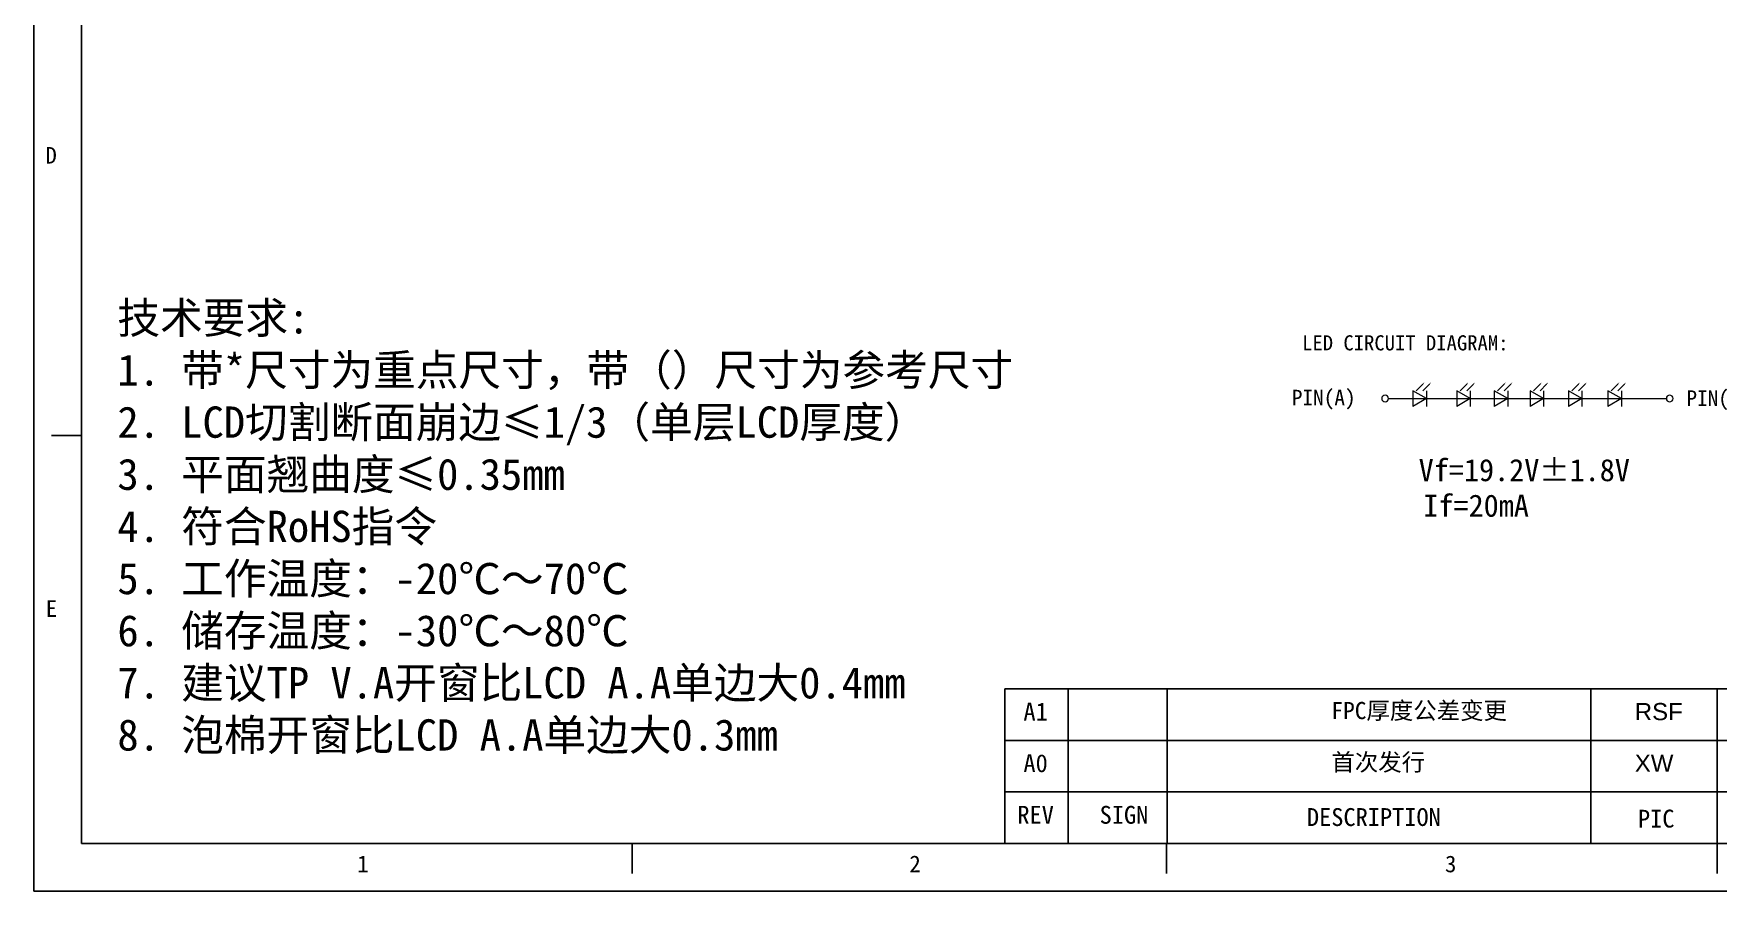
# Model space of a CAD drawing. Header units: millimetres. Extents: x -231 to 142, y 393 to 654.
# Drawn here: x -230.7 to -44.9, y 393.1 to 487.7 of the extents above; entities that cross this region are included whole.
import ezdxf
from ezdxf.enums import TextEntityAlignment as Align

# ---------------------------------------------------------------- set-up
doc = ezdxf.new("R2010")
doc.units = ezdxf.units.MM
doc.layers.add('DIM', color=3, linetype='Continuous', lineweight=20)
doc.layers.add('标准图框', color=7, linetype='Continuous')
doc.styles.add('style1', font='')
doc.styles.add('宋体', font='')
doc.styles.add('楷体', font='')
doc.styles.get('style1').set_extended_font_data('SimSun')
doc.styles.get('宋体').set_extended_font_data('SimSun')
doc.styles.get('楷体').set_extended_font_data('KaiTi_GB2312')

msp = doc.modelspace()

# ---------------------------------------------------------------- linework, layer by layer
at = {"color": 7, "linetype": 'Continuous'}
for p, q in [((-230.717, 653.53), (-230.717, 393.07)), ((-230.717, 393.07), (142.403, 393.07))]:
    msp.add_line(p, q, dxfattribs=at)
at = {"linetype": 'Continuous'}
for p, q in [((-225.455, 643.292), (-225.455, 398.331)), ((-225.455, 443.342), (-228.744, 443.342)), ((-225.455, 398.331), (137.141, 398.332)), ((-164.721, 398.332), (-164.721, 395.043)), ((-105.772, 398.332), (-105.772, 395.043)), ((-45.037, 398.332), (-45.037, 395.043))]:
    msp.add_line(p, q, dxfattribs=at)
at = {"lineweight": 13}
for p, q in [((-78.618, 448.282), (-78.618, 446.555)), ((-77.122, 447.419), (-78.618, 448.282)), ((-77.512, 449.022), (-78.247, 448.287)), ((-76.787, 449.013), (-77.521, 448.279)), ((-77.122, 448.282), (-77.122, 446.555)), ((-73.775, 448.282), (-73.775, 446.555)), ((-72.279, 447.419), (-73.775, 448.282)), ((-72.669, 449.022), (-73.404, 448.287)), ((-71.944, 449.013), (-72.678, 448.279)), ((-72.279, 448.282), (-72.279, 446.555)), ((-69.65, 448.282), (-69.65, 446.555)), ((-68.154, 447.419), (-69.65, 448.282)), ((-68.545, 449.022), (-69.279, 448.287)), ((-67.819, 449.013), (-68.553, 448.279)), ((-68.154, 448.282), (-68.154, 446.555)), ((-65.69, 448.282), (-65.69, 446.555)), ((-64.194, 447.419), (-65.69, 448.282)), ((-64.584, 449.022), (-65.319, 448.287)), ((-63.859, 449.013), (-64.593, 448.279)), ((-64.194, 448.282), (-64.194, 446.555)), ((-61.459, 448.282), (-61.459, 446.555)), ((-59.963, 447.419), (-61.459, 448.282)), ((-60.353, 449.022), (-61.088, 448.287)), ((-59.628, 449.013), (-60.362, 448.279)), ((-59.963, 448.282), (-59.963, 446.555)), ((-57.119, 448.282), (-57.119, 446.555)), ((-55.623, 447.419), (-57.119, 448.282)), ((-56.013, 449.022), (-56.748, 448.287)), ((-55.288, 449.013), (-56.022, 448.279)), ((-55.623, 448.282), (-55.623, 446.555)), ((-81.312, 447.419), (-50.66, 447.419)), ((-77.122, 447.419), (-78.618, 446.555)), ((-72.279, 447.419), (-73.775, 446.555)), ((-68.154, 447.419), (-69.65, 446.555)), ((-64.194, 447.419), (-65.69, 446.555)), ((-59.963, 447.419), (-61.459, 446.555)), ((-55.623, 447.419), (-57.119, 446.555))]:
    msp.add_line(p, q, dxfattribs=at)
at = {"color": 4, "linetype": 'Continuous'}
for p, q in [((-225.455, 398.332), (-225.455, 435.481)), ((-31.106, 415.41), (-123.628, 415.41)), ((-123.628, 415.41), (-123.628, 398.332)), ((-116.623, 415.41), (-116.623, 398.332)), ((-105.714, 415.41), (-105.714, 398.332)), ((-58.994, 398.332), (-58.994, 415.41)), ((-45.05, 415.41), (-45.05, 398.332)), ((-31.106, 409.717), (-123.628, 409.717)), ((-31.106, 404.024), (-123.628, 404.024)), ((-31.106, 398.332), (-144.005, 398.332))]:
    msp.add_line(p, q, dxfattribs=at)
at = {"lineweight": 13}
for centre, start, end in [((-81.682, 447.419), 0, 180), ((-50.29, 447.419), 0, 180), ((-81.682, 447.419), 180, 0), ((-50.29, 447.419), 180, 0)]:
    msp.add_arc(centre, 0.37, start, end, dxfattribs=at)
for points in [[(-77.546, 449.055), (-77.311, 449.223), (-77.479, 448.988)], [(-76.82, 449.047), (-76.586, 449.215), (-76.753, 448.98)], [(-72.703, 449.055), (-72.468, 449.223), (-72.636, 448.988)], [(-71.977, 449.047), (-71.743, 449.215), (-71.91, 448.98)], [(-68.578, 449.055), (-68.343, 449.223), (-68.511, 448.988)], [(-67.852, 449.047), (-67.618, 449.215), (-67.785, 448.98)], [(-64.618, 449.055), (-64.383, 449.223), (-64.551, 448.988)], [(-63.892, 449.047), (-63.657, 449.215), (-63.825, 448.98)], [(-60.387, 449.055), (-60.152, 449.223), (-60.32, 448.988)], [(-59.661, 449.047), (-59.427, 449.215), (-59.594, 448.98)], [(-56.047, 449.055), (-55.812, 449.223), (-55.98, 448.988)], [(-55.321, 449.047), (-55.087, 449.215), (-55.254, 448.98)]]:
    msp.add_solid(points, dxfattribs=at)

# ---------------------------------------------------------------- texts
at = {"color": 4, "linetype": 'Continuous', "style": '宋体'}
for s, p in [('D', (-229.413, 473.33)), ('E', (-229.381, 423.335)), ('1', (-195.032, 395.174)), ('2', (-134.139, 395.174)), ('3', (-75.069, 395.169))]:
    msp.add_text(s, height=1.842, dxfattribs=at).set_placement(p)
at = {"style": 'style1'}
for s, p in [('PIN(A)', (-91.961, 446.668)), ('PIN(K)', (-48.444, 446.604))]:
    msp.add_text(s, height=1.7234, dxfattribs=at).set_placement(p)
at = {"color": 3, "linetype": 'Continuous', "lineweight": 0, "style": '宋体'}
msp.add_text('Vf=19.2V%%P1.8V', height=2.44637, dxfattribs=at).set_placement((-77.977, 438.308))
at = {"color": 4, "linetype": 'Continuous', "style": '宋体'}
for s, height, p in [('A1', 1.9732, (-120.22, 411.907)), ('A0', 1.9732, (-120.22, 406.214)), ('REV', 1.9732, (-120.22, 400.522)), ('SIGN', 1.9732, (-110.475, 400.522)), ('DESCRIPTION', 1.97319, (-82.914, 400.273))]:
    msp.add_text(s, height=height, dxfattribs=at).set_placement(p, align=Align.CENTER)
msp.add_text('PIC', height=1.9732, rotation=0.26479, dxfattribs=at).set_placement((-51.77, 400.095), align=Align.CENTER)
at = {"color": 3, "linetype": 'Continuous', "lineweight": 0, "insert": (-77.464, 436.836), "char_height": 2.4464, "width": 31.89966, "attachment_point": 1, "style": '宋体'}
msp.add_mtext('If=20mA', dxfattribs=at)
at = {"color": 2, "char_height": 1.89452, "attachment_point": 1, "style": '宋体'}
for s, insert, width in [('\\pxi9.5608;{\\C1;FPC厚度公差变更}', (-105.714, 413.954), 46.72011), ('{\\fArial|b0|i0|c0|p32;\\C1;RSF}', (-54.14, 413.842), 13.94386), ('\\pi18.1132;{\\C1;首次发行}', (-105.714, 408.262), 46.72011), ('{\\fArial|b0|i0|c0|p32;\\C1;XW}', (-54.14, 408.15), 13.94386)]:
    msp.add_mtext(s, dxfattribs=dict(at, insert=insert, width=width))
at = {"layer": 'DIM', "lineweight": 0, "insert": (-221.486, 458.048), "char_height": 3.44963, "width": 148.61742, "attachment_point": 1, "style": '宋体'}
msp.add_mtext('{\\C0;技术要求:\\P1. 带*尺寸为重点尺寸，带（）尺寸为参考尺寸\\P2. LCD切割断面崩边≤1/3（单层LCD厚度）\\P3. 平面翘曲度≤0.35mm\\P4. 符合RoHS指令\\P5. 工作温度：-20℃～70℃ \\P6. 储存温度：-30℃～80℃\\P7. 建议TP V.A开窗比LCD A.A单边大0.4mm\\P8. 泡棉开窗比LCD A.A单边大0.3mm}', dxfattribs=at)
at = {"layer": '标准图框', "color": 4, "insert": (-90.827, 454.403), "char_height": 1.6727, "width": 62.00721, "attachment_point": 1, "style": '楷体'}
msp.add_mtext('LED CIRCUIT DIAGRAM:', dxfattribs=at)

doc.saveas('drawing.dxf')
